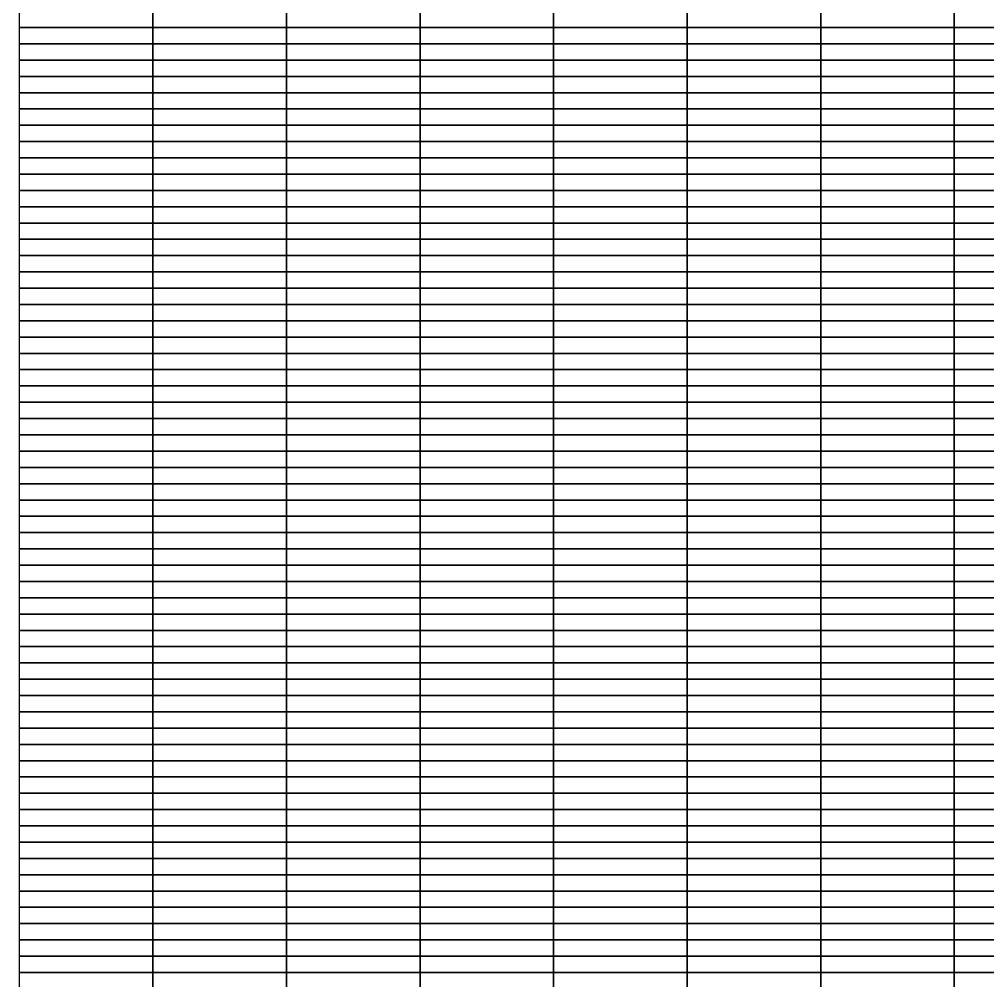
# Model space of a CAD drawing. Header units: metres. Extents: x 0 to 1189, y 5 to 4665.
# Drawn here: x 0 to 297.2, y 2037.5 to 2332.5 of the extents above; entities that cross this region are included whole.
import ezdxf

# ---------------------------------------------------------------- set-up
doc = ezdxf.new("R2010")
doc.units = ezdxf.units.M

msp = doc.modelspace()

# ---------------------------------------------------------------- linework, layer by layer
for points in [[(41, 2330, 9), (0, 2330, 9), (0, 2335, 96.11), (41, 2335, 96.11)], [(82, 2330, 9), (41, 2330, 9), (41, 2335, 96.11), (82, 2335, 96.11)], [(123, 2330, 9), (82, 2330, 9), (82, 2335, 96.11), (123, 2335, 96.11)], [(164, 2330, 9), (123, 2330, 9), (123, 2335, 96.11), (164, 2335, 96.11)], [(205, 2330, -22.9), (164, 2330, 9), (164, 2335, 96.11), (205, 2335, 91.42)], [(246, 2330, -54.8), (205, 2330, -22.9), (205, 2335, 91.42), (246, 2335, 86.73)], [(287, 2330, -54.8), (246, 2330, -54.8), (246, 2335, 86.73), (287, 2335, 86.73)], [(328, 2330, -120.11), (287, 2330, -54.8), (287, 2335, 86.73), (328, 2335, 59.22)], [(41, 2325, 9), (0, 2325, 9), (0, 2330, 9), (41, 2330, 9)], [(82, 2325, 9), (41, 2325, 9), (41, 2330, 9), (82, 2330, 9)], [(123, 2325, 9), (82, 2325, 9), (82, 2330, 9), (123, 2330, 9)], [(164, 2325, 9), (123, 2325, 9), (123, 2330, 9), (164, 2330, 9)], [(205, 2325, -22.9), (164, 2325, 9), (164, 2330, 9), (205, 2330, -22.9)], [(246, 2325, -54.8), (205, 2325, -22.9), (205, 2330, -22.9), (246, 2330, -54.8)], [(287, 2325, -54.8), (246, 2325, -54.8), (246, 2330, -54.8), (287, 2330, -54.8)], [(328, 2325, -120.11), (287, 2325, -54.8), (287, 2330, -54.8), (328, 2330, -120.11)], [(41, 2320, 164.39), (0, 2320, 164.39), (0, 2325, 9), (41, 2325, 9)], [(82, 2320, 164.39), (41, 2320, 164.39), (41, 2325, 9), (82, 2325, 9)], [(123, 2320, 164.39), (82, 2320, 164.39), (82, 2325, 9), (123, 2325, 9)], [(164, 2320, 164.39), (123, 2320, 164.39), (123, 2325, 9), (164, 2325, 9)], [(205, 2320, 101.82), (164, 2320, 164.39), (164, 2325, 9), (205, 2325, -22.9)], [(246, 2320, 39.26), (205, 2320, 101.82), (205, 2325, -22.9), (246, 2325, -54.8)], [(287, 2320, 39.26), (246, 2320, 39.26), (246, 2325, -54.8), (287, 2325, -54.8)], [(328, 2320, -64.13), (287, 2320, 39.26), (287, 2325, -54.8), (328, 2325, -120.11)], [(41, 2315, 164.39), (0, 2315, 164.39), (0, 2320, 164.39), (41, 2320, 164.39)], [(82, 2315, 164.39), (41, 2315, 164.39), (41, 2320, 164.39), (82, 2320, 164.39)], [(123, 2315, 164.39), (82, 2315, 164.39), (82, 2320, 164.39), (123, 2320, 164.39)], [(164, 2315, 164.39), (123, 2315, 164.39), (123, 2320, 164.39), (164, 2320, 164.39)], [(205, 2315, 101.82), (164, 2315, 164.39), (164, 2320, 164.39), (205, 2320, 101.82)], [(246, 2315, 39.26), (205, 2315, 101.82), (205, 2320, 101.82), (246, 2320, 39.26)], [(287, 2315, 39.26), (246, 2315, 39.26), (246, 2320, 39.26), (287, 2320, 39.26)], [(328, 2315, -64.13), (287, 2315, 39.26), (287, 2320, 39.26), (328, 2320, -64.13)], [(41, 2310, 187), (0, 2310, 187), (0, 2315, 164.39), (41, 2315, 164.39)], [(82, 2310, 187), (41, 2310, 187), (41, 2315, 164.39), (82, 2315, 164.39)], [(123, 2310, 187), (82, 2310, 187), (82, 2315, 164.39), (123, 2315, 164.39)], [(164, 2310, 187), (123, 2310, 187), (123, 2315, 164.39), (164, 2315, 164.39)], [(205, 2310, 187), (164, 2310, 187), (164, 2315, 164.39), (205, 2315, 101.82)], [(246, 2310, 187), (205, 2310, 187), (205, 2315, 101.82), (246, 2315, 39.26)], [(287, 2310, 187), (246, 2310, 187), (246, 2315, 39.26), (287, 2315, 39.26)], [(328, 2310, 187), (287, 2310, 187), (287, 2315, 39.26), (328, 2315, -64.13)], [(41, 2305, 187), (0, 2305, 187), (0, 2310, 187), (41, 2310, 187)], [(82, 2305, 187), (41, 2305, 187), (41, 2310, 187), (82, 2310, 187)], [(123, 2305, 187), (82, 2305, 187), (82, 2310, 187), (123, 2310, 187)], [(164, 2305, 187), (123, 2305, 187), (123, 2310, 187), (164, 2310, 187)], [(205, 2305, 187), (164, 2305, 187), (164, 2310, 187), (205, 2310, 187)], [(246, 2305, 187), (205, 2305, 187), (205, 2310, 187), (246, 2310, 187)], [(287, 2305, 187), (246, 2305, 187), (246, 2310, 187), (287, 2310, 187)], [(328, 2305, 187), (287, 2305, 187), (287, 2310, 187), (328, 2310, 187)], [(41, 2300, 187), (0, 2300, 187), (0, 2305, 187), (41, 2305, 187)], [(82, 2300, 187), (41, 2300, 187), (41, 2305, 187), (82, 2305, 187)], [(123, 2300, 187), (82, 2300, 187), (82, 2305, 187), (123, 2305, 187)], [(164, 2300, 187), (123, 2300, 187), (123, 2305, 187), (164, 2305, 187)], [(205, 2300, 187), (164, 2300, 187), (164, 2305, 187), (205, 2305, 187)], [(246, 2300, 187), (205, 2300, 187), (205, 2305, 187), (246, 2305, 187)], [(287, 2300, 187), (246, 2300, 187), (246, 2305, 187), (287, 2305, 187)], [(328, 2300, 187), (287, 2300, 187), (287, 2305, 187), (328, 2305, 187)], [(41, 2295, 187), (0, 2295, 187), (0, 2300, 187), (41, 2300, 187)], [(82, 2295, 187), (41, 2295, 187), (41, 2300, 187), (82, 2300, 187)], [(123, 2295, 187), (82, 2295, 187), (82, 2300, 187), (123, 2300, 187)], [(164, 2295, 187), (123, 2295, 187), (123, 2300, 187), (164, 2300, 187)], [(205, 2295, 187), (164, 2295, 187), (164, 2300, 187), (205, 2300, 187)], [(246, 2295, 187), (205, 2295, 187), (205, 2300, 187), (246, 2300, 187)], [(287, 2295, 187), (246, 2295, 187), (246, 2300, 187), (287, 2300, 187)], [(328, 2295, 187), (287, 2295, 187), (287, 2300, 187), (328, 2300, 187)], [(41, 2290, 187), (0, 2290, 187), (0, 2295, 187), (41, 2295, 187)], [(82, 2290, 187), (41, 2290, 187), (41, 2295, 187), (82, 2295, 187)], [(123, 2290, 187), (82, 2290, 187), (82, 2295, 187), (123, 2295, 187)], [(164, 2290, 187), (123, 2290, 187), (123, 2295, 187), (164, 2295, 187)], [(205, 2290, 187), (164, 2290, 187), (164, 2295, 187), (205, 2295, 187)], [(246, 2290, 187), (205, 2290, 187), (205, 2295, 187), (246, 2295, 187)], [(287, 2290, 187), (246, 2290, 187), (246, 2295, 187), (287, 2295, 187)], [(328, 2290, 187), (287, 2290, 187), (287, 2295, 187), (328, 2295, 187)], [(41, 2285, 187), (0, 2285, 187), (0, 2290, 187), (41, 2290, 187)], [(82, 2285, 187), (41, 2285, 187), (41, 2290, 187), (82, 2290, 187)], [(123, 2285, 187), (82, 2285, 187), (82, 2290, 187), (123, 2290, 187)], [(164, 2285, 187), (123, 2285, 187), (123, 2290, 187), (164, 2290, 187)], [(205, 2285, 187), (164, 2285, 187), (164, 2290, 187), (205, 2290, 187)], [(246, 2285, 187), (205, 2285, 187), (205, 2290, 187), (246, 2290, 187)], [(287, 2285, 187), (246, 2285, 187), (246, 2290, 187), (287, 2290, 187)], [(328, 2285, 187), (287, 2285, 187), (287, 2290, 187), (328, 2290, 187)], [(41, 2280, 187), (0, 2280, 187), (0, 2285, 187), (41, 2285, 187)], [(82, 2280, 187), (41, 2280, 187), (41, 2285, 187), (82, 2285, 187)], [(123, 2280, 187), (82, 2280, 187), (82, 2285, 187), (123, 2285, 187)], [(164, 2280, 187), (123, 2280, 187), (123, 2285, 187), (164, 2285, 187)], [(205, 2280, 187), (164, 2280, 187), (164, 2285, 187), (205, 2285, 187)], [(246, 2280, 187), (205, 2280, 187), (205, 2285, 187), (246, 2285, 187)], [(287, 2280, 187), (246, 2280, 187), (246, 2285, 187), (287, 2285, 187)], [(328, 2280, 187), (287, 2280, 187), (287, 2285, 187), (328, 2285, 187)], [(41, 2275, 187), (0, 2275, 187), (0, 2280, 187), (41, 2280, 187)], [(82, 2275, 187), (41, 2275, 187), (41, 2280, 187), (82, 2280, 187)], [(123, 2275, 187), (82, 2275, 187), (82, 2280, 187), (123, 2280, 187)], [(164, 2275, 187), (123, 2275, 187), (123, 2280, 187), (164, 2280, 187)], [(205, 2275, 187), (164, 2275, 187), (164, 2280, 187), (205, 2280, 187)], [(246, 2275, 187), (205, 2275, 187), (205, 2280, 187), (246, 2280, 187)], [(287, 2275, 187), (246, 2275, 187), (246, 2280, 187), (287, 2280, 187)], [(328, 2275, 187), (287, 2275, 187), (287, 2280, 187), (328, 2280, 187)], [(41, 2270, 187), (0, 2270, 187), (0, 2275, 187), (41, 2275, 187)], [(82, 2270, 187), (41, 2270, 187), (41, 2275, 187), (82, 2275, 187)], [(123, 2270, 187), (82, 2270, 187), (82, 2275, 187), (123, 2275, 187)], [(164, 2270, 187), (123, 2270, 187), (123, 2275, 187), (164, 2275, 187)], [(205, 2270, 187), (164, 2270, 187), (164, 2275, 187), (205, 2275, 187)], [(246, 2270, 187), (205, 2270, 187), (205, 2275, 187), (246, 2275, 187)], [(287, 2270, 187), (246, 2270, 187), (246, 2275, 187), (287, 2275, 187)], [(328, 2270, 187), (287, 2270, 187), (287, 2275, 187), (328, 2275, 187)], [(41, 2265, 187), (0, 2265, 187), (0, 2270, 187), (41, 2270, 187)], [(82, 2265, 187), (41, 2265, 187), (41, 2270, 187), (82, 2270, 187)], [(123, 2265, 187), (82, 2265, 187), (82, 2270, 187), (123, 2270, 187)], [(164, 2265, 187), (123, 2265, 187), (123, 2270, 187), (164, 2270, 187)], [(205, 2265, 187), (164, 2265, 187), (164, 2270, 187), (205, 2270, 187)], [(246, 2265, 187), (205, 2265, 187), (205, 2270, 187), (246, 2270, 187)], [(287, 2265, 187), (246, 2265, 187), (246, 2270, 187), (287, 2270, 187)], [(328, 2265, 187), (287, 2265, 187), (287, 2270, 187), (328, 2270, 187)], [(41, 2260, 187), (0, 2260, 187), (0, 2265, 187), (41, 2265, 187)], [(82, 2260, 187), (41, 2260, 187), (41, 2265, 187), (82, 2265, 187)], [(123, 2260, 187), (82, 2260, 187), (82, 2265, 187), (123, 2265, 187)], [(164, 2260, 187), (123, 2260, 187), (123, 2265, 187), (164, 2265, 187)], [(205, 2260, 187), (164, 2260, 187), (164, 2265, 187), (205, 2265, 187)], [(246, 2260, 187), (205, 2260, 187), (205, 2265, 187), (246, 2265, 187)], [(287, 2260, 187), (246, 2260, 187), (246, 2265, 187), (287, 2265, 187)], [(328, 2260, 187), (287, 2260, 187), (287, 2265, 187), (328, 2265, 187)], [(41, 2255, 187), (0, 2255, 187), (0, 2260, 187), (41, 2260, 187)], [(82, 2255, 187), (41, 2255, 187), (41, 2260, 187), (82, 2260, 187)], [(123, 2255, 187), (82, 2255, 187), (82, 2260, 187), (123, 2260, 187)], [(164, 2255, 187), (123, 2255, 187), (123, 2260, 187), (164, 2260, 187)], [(205, 2255, 187), (164, 2255, 187), (164, 2260, 187), (205, 2260, 187)], [(246, 2255, 187), (205, 2255, 187), (205, 2260, 187), (246, 2260, 187)], [(287, 2255, 187), (246, 2255, 187), (246, 2260, 187), (287, 2260, 187)], [(328, 2255, 187), (287, 2255, 187), (287, 2260, 187), (328, 2260, 187)], [(41, 2250, 187), (0, 2250, 187), (0, 2255, 187), (41, 2255, 187)], [(82, 2250, 187), (41, 2250, 187), (41, 2255, 187), (82, 2255, 187)], [(123, 2250, 187), (82, 2250, 187), (82, 2255, 187), (123, 2255, 187)], [(164, 2250, 187), (123, 2250, 187), (123, 2255, 187), (164, 2255, 187)], [(205, 2250, 187), (164, 2250, 187), (164, 2255, 187), (205, 2255, 187)], [(246, 2250, 187), (205, 2250, 187), (205, 2255, 187), (246, 2255, 187)], [(287, 2250, 187), (246, 2250, 187), (246, 2255, 187), (287, 2255, 187)], [(328, 2250, 187), (287, 2250, 187), (287, 2255, 187), (328, 2255, 187)], [(41, 2245, 187), (0, 2245, 187), (0, 2250, 187), (41, 2250, 187)], [(82, 2245, 187), (41, 2245, 187), (41, 2250, 187), (82, 2250, 187)], [(123, 2245, 187), (82, 2245, 187), (82, 2250, 187), (123, 2250, 187)], [(164, 2245, 187), (123, 2245, 187), (123, 2250, 187), (164, 2250, 187)], [(205, 2245, 187), (164, 2245, 187), (164, 2250, 187), (205, 2250, 187)], [(246, 2245, 187), (205, 2245, 187), (205, 2250, 187), (246, 2250, 187)], [(287, 2245, 187), (246, 2245, 187), (246, 2250, 187), (287, 2250, 187)], [(328, 2245, 187), (287, 2245, 187), (287, 2250, 187), (328, 2250, 187)], [(41, 2240, 187), (0, 2240, 187), (0, 2245, 187), (41, 2245, 187)], [(82, 2240, 187), (41, 2240, 187), (41, 2245, 187), (82, 2245, 187)], [(123, 2240, 187), (82, 2240, 187), (82, 2245, 187), (123, 2245, 187)], [(164, 2240, 187), (123, 2240, 187), (123, 2245, 187), (164, 2245, 187)], [(205, 2240, 187), (164, 2240, 187), (164, 2245, 187), (205, 2245, 187)], [(246, 2240, 187), (205, 2240, 187), (205, 2245, 187), (246, 2245, 187)], [(287, 2240, 187), (246, 2240, 187), (246, 2245, 187), (287, 2245, 187)], [(328, 2240, 187), (287, 2240, 187), (287, 2245, 187), (328, 2245, 187)], [(41, 2235, 187), (0, 2235, 187), (0, 2240, 187), (41, 2240, 187)], [(82, 2235, 187), (41, 2235, 187), (41, 2240, 187), (82, 2240, 187)], [(123, 2235, 187), (82, 2235, 187), (82, 2240, 187), (123, 2240, 187)], [(164, 2235, 187), (123, 2235, 187), (123, 2240, 187), (164, 2240, 187)], [(205, 2235, 187), (164, 2235, 187), (164, 2240, 187), (205, 2240, 187)], [(246, 2235, 187), (205, 2235, 187), (205, 2240, 187), (246, 2240, 187)], [(287, 2235, 187), (246, 2235, 187), (246, 2240, 187), (287, 2240, 187)], [(328, 2235, 187), (287, 2235, 187), (287, 2240, 187), (328, 2240, 187)], [(41, 2230, 187), (0, 2230, 187), (0, 2235, 187), (41, 2235, 187)], [(82, 2230, 187), (41, 2230, 187), (41, 2235, 187), (82, 2235, 187)], [(123, 2230, 187), (82, 2230, 187), (82, 2235, 187), (123, 2235, 187)], [(164, 2230, 187), (123, 2230, 187), (123, 2235, 187), (164, 2235, 187)], [(205, 2230, 187), (164, 2230, 187), (164, 2235, 187), (205, 2235, 187)], [(246, 2230, 187), (205, 2230, 187), (205, 2235, 187), (246, 2235, 187)], [(287, 2230, 187), (246, 2230, 187), (246, 2235, 187), (287, 2235, 187)], [(328, 2230, 187), (287, 2230, 187), (287, 2235, 187), (328, 2235, 187)], [(41, 2225, 187), (0, 2225, 187), (0, 2230, 187), (41, 2230, 187)], [(82, 2225, 187), (41, 2225, 187), (41, 2230, 187), (82, 2230, 187)], [(123, 2225, 187), (82, 2225, 187), (82, 2230, 187), (123, 2230, 187)], [(164, 2225, 187), (123, 2225, 187), (123, 2230, 187), (164, 2230, 187)], [(205, 2225, 187), (164, 2225, 187), (164, 2230, 187), (205, 2230, 187)], [(246, 2225, 187), (205, 2225, 187), (205, 2230, 187), (246, 2230, 187)], [(287, 2225, 187), (246, 2225, 187), (246, 2230, 187), (287, 2230, 187)], [(328, 2225, 187), (287, 2225, 187), (287, 2230, 187), (328, 2230, 187)], [(41, 2220, 187), (0, 2220, 187), (0, 2225, 187), (41, 2225, 187)], [(82, 2220, 187), (41, 2220, 187), (41, 2225, 187), (82, 2225, 187)], [(123, 2220, 187), (82, 2220, 187), (82, 2225, 187), (123, 2225, 187)], [(164, 2220, 187), (123, 2220, 187), (123, 2225, 187), (164, 2225, 187)], [(205, 2220, 187), (164, 2220, 187), (164, 2225, 187), (205, 2225, 187)], [(246, 2220, 187), (205, 2220, 187), (205, 2225, 187), (246, 2225, 187)], [(287, 2220, 187), (246, 2220, 187), (246, 2225, 187), (287, 2225, 187)], [(328, 2220, 187), (287, 2220, 187), (287, 2225, 187), (328, 2225, 187)], [(41, 2215, 187), (0, 2215, 187), (0, 2220, 187), (41, 2220, 187)], [(82, 2215, 187), (41, 2215, 187), (41, 2220, 187), (82, 2220, 187)], [(123, 2215, 187), (82, 2215, 187), (82, 2220, 187), (123, 2220, 187)], [(164, 2215, 187), (123, 2215, 187), (123, 2220, 187), (164, 2220, 187)], [(205, 2215, 187), (164, 2215, 187), (164, 2220, 187), (205, 2220, 187)], [(246, 2215, 187), (205, 2215, 187), (205, 2220, 187), (246, 2220, 187)], [(287, 2215, 187), (246, 2215, 187), (246, 2220, 187), (287, 2220, 187)], [(328, 2215, 187), (287, 2215, 187), (287, 2220, 187), (328, 2220, 187)], [(41, 2210, 187), (0, 2210, 187), (0, 2215, 187), (41, 2215, 187)], [(82, 2210, 187), (41, 2210, 187), (41, 2215, 187), (82, 2215, 187)], [(123, 2210, 187), (82, 2210, 187), (82, 2215, 187), (123, 2215, 187)], [(164, 2210, 187), (123, 2210, 187), (123, 2215, 187), (164, 2215, 187)], [(205, 2210, 187), (164, 2210, 187), (164, 2215, 187), (205, 2215, 187)], [(246, 2210, 187), (205, 2210, 187), (205, 2215, 187), (246, 2215, 187)], [(287, 2210, 187), (246, 2210, 187), (246, 2215, 187), (287, 2215, 187)], [(328, 2210, 187), (287, 2210, 187), (287, 2215, 187), (328, 2215, 187)], [(41, 2205, 187), (0, 2205, 187), (0, 2210, 187), (41, 2210, 187)], [(82, 2205, 187), (41, 2205, 187), (41, 2210, 187), (82, 2210, 187)], [(123, 2205, 187), (82, 2205, 187), (82, 2210, 187), (123, 2210, 187)], [(164, 2205, 187), (123, 2205, 187), (123, 2210, 187), (164, 2210, 187)], [(205, 2205, 187), (164, 2205, 187), (164, 2210, 187), (205, 2210, 187)], [(246, 2205, 187), (205, 2205, 187), (205, 2210, 187), (246, 2210, 187)], [(287, 2205, 187), (246, 2205, 187), (246, 2210, 187), (287, 2210, 187)], [(328, 2205, 187), (287, 2205, 187), (287, 2210, 187), (328, 2210, 187)], [(41, 2200, 187), (0, 2200, 187), (0, 2205, 187), (41, 2205, 187)], [(82, 2200, 187), (41, 2200, 187), (41, 2205, 187), (82, 2205, 187)], [(123, 2200, 187), (82, 2200, 187), (82, 2205, 187), (123, 2205, 187)], [(164, 2200, 187), (123, 2200, 187), (123, 2205, 187), (164, 2205, 187)], [(205, 2200, 187), (164, 2200, 187), (164, 2205, 187), (205, 2205, 187)], [(246, 2200, 187), (205, 2200, 187), (205, 2205, 187), (246, 2205, 187)], [(287, 2200, 187), (246, 2200, 187), (246, 2205, 187), (287, 2205, 187)], [(328, 2200, 187), (287, 2200, 187), (287, 2205, 187), (328, 2205, 187)], [(41, 2195, 187), (0, 2195, 187), (0, 2200, 187), (41, 2200, 187)], [(82, 2195, 187), (41, 2195, 187), (41, 2200, 187), (82, 2200, 187)], [(123, 2195, 187), (82, 2195, 187), (82, 2200, 187), (123, 2200, 187)], [(164, 2195, 187), (123, 2195, 187), (123, 2200, 187), (164, 2200, 187)], [(205, 2195, 187), (164, 2195, 187), (164, 2200, 187), (205, 2200, 187)], [(246, 2195, 187), (205, 2195, 187), (205, 2200, 187), (246, 2200, 187)], [(287, 2195, 187), (246, 2195, 187), (246, 2200, 187), (287, 2200, 187)], [(328, 2195, 187), (287, 2195, 187), (287, 2200, 187), (328, 2200, 187)], [(41, 2190, 187), (0, 2190, 187), (0, 2195, 187), (41, 2195, 187)], [(82, 2190, 187), (41, 2190, 187), (41, 2195, 187), (82, 2195, 187)], [(123, 2190, 187), (82, 2190, 187), (82, 2195, 187), (123, 2195, 187)], [(164, 2190, 187), (123, 2190, 187), (123, 2195, 187), (164, 2195, 187)], [(205, 2190, 187), (164, 2190, 187), (164, 2195, 187), (205, 2195, 187)], [(246, 2190, 187), (205, 2190, 187), (205, 2195, 187), (246, 2195, 187)], [(287, 2190, 187), (246, 2190, 187), (246, 2195, 187), (287, 2195, 187)], [(328, 2190, 187), (287, 2190, 187), (287, 2195, 187), (328, 2195, 187)], [(41, 2185, 187), (0, 2185, 187), (0, 2190, 187), (41, 2190, 187)], [(82, 2185, 187), (41, 2185, 187), (41, 2190, 187), (82, 2190, 187)], [(123, 2185, 187), (82, 2185, 187), (82, 2190, 187), (123, 2190, 187)], [(164, 2185, 187), (123, 2185, 187), (123, 2190, 187), (164, 2190, 187)], [(205, 2185, 187), (164, 2185, 187), (164, 2190, 187), (205, 2190, 187)], [(246, 2185, 187), (205, 2185, 187), (205, 2190, 187), (246, 2190, 187)], [(287, 2185, 187), (246, 2185, 187), (246, 2190, 187), (287, 2190, 187)], [(328, 2185, 187), (287, 2185, 187), (287, 2190, 187), (328, 2190, 187)], [(41, 2180, 187), (0, 2180, 187), (0, 2185, 187), (41, 2185, 187)], [(82, 2180, 187), (41, 2180, 187), (41, 2185, 187), (82, 2185, 187)], [(123, 2180, 187), (82, 2180, 187), (82, 2185, 187), (123, 2185, 187)], [(164, 2180, 187), (123, 2180, 187), (123, 2185, 187), (164, 2185, 187)], [(205, 2180, 187), (164, 2180, 187), (164, 2185, 187), (205, 2185, 187)], [(246, 2180, 187), (205, 2180, 187), (205, 2185, 187), (246, 2185, 187)], [(287, 2180, 187), (246, 2180, 187), (246, 2185, 187), (287, 2185, 187)], [(328, 2180, 187), (287, 2180, 187), (287, 2185, 187), (328, 2185, 187)], [(41, 2175, 187), (0, 2175, 187), (0, 2180, 187), (41, 2180, 187)], [(82, 2175, 187), (41, 2175, 187), (41, 2180, 187), (82, 2180, 187)], [(123, 2175, 187), (82, 2175, 187), (82, 2180, 187), (123, 2180, 187)], [(164, 2175, 187), (123, 2175, 187), (123, 2180, 187), (164, 2180, 187)], [(205, 2175, 187), (164, 2175, 187), (164, 2180, 187), (205, 2180, 187)], [(246, 2175, 187), (205, 2175, 187), (205, 2180, 187), (246, 2180, 187)], [(287, 2175, 187), (246, 2175, 187), (246, 2180, 187), (287, 2180, 187)], [(328, 2175, 187), (287, 2175, 187), (287, 2180, 187), (328, 2180, 187)], [(41, 2170, 187), (0, 2170, 187), (0, 2175, 187), (41, 2175, 187)], [(82, 2170, 187), (41, 2170, 187), (41, 2175, 187), (82, 2175, 187)], [(123, 2170, 187), (82, 2170, 187), (82, 2175, 187), (123, 2175, 187)], [(164, 2170, 187), (123, 2170, 187), (123, 2175, 187), (164, 2175, 187)], [(205, 2170, 187), (164, 2170, 187), (164, 2175, 187), (205, 2175, 187)], [(246, 2170, 187), (205, 2170, 187), (205, 2175, 187), (246, 2175, 187)], [(287, 2170, 187), (246, 2170, 187), (246, 2175, 187), (287, 2175, 187)], [(328, 2170, 187), (287, 2170, 187), (287, 2175, 187), (328, 2175, 187)], [(41, 2165, 187), (0, 2165, 187), (0, 2170, 187), (41, 2170, 187)], [(82, 2165, 187), (41, 2165, 187), (41, 2170, 187), (82, 2170, 187)], [(123, 2165, 187), (82, 2165, 187), (82, 2170, 187), (123, 2170, 187)], [(164, 2165, 187), (123, 2165, 187), (123, 2170, 187), (164, 2170, 187)], [(205, 2165, 187), (164, 2165, 187), (164, 2170, 187), (205, 2170, 187)], [(246, 2165, 187), (205, 2165, 187), (205, 2170, 187), (246, 2170, 187)], [(287, 2165, 187), (246, 2165, 187), (246, 2170, 187), (287, 2170, 187)], [(328, 2165, 187), (287, 2165, 187), (287, 2170, 187), (328, 2170, 187)], [(41, 2160, 187), (0, 2160, 187), (0, 2165, 187), (41, 2165, 187)], [(82, 2160, 187), (41, 2160, 187), (41, 2165, 187), (82, 2165, 187)], [(123, 2160, 187), (82, 2160, 187), (82, 2165, 187), (123, 2165, 187)], [(164, 2160, 187), (123, 2160, 187), (123, 2165, 187), (164, 2165, 187)], [(205, 2160, 187), (164, 2160, 187), (164, 2165, 187), (205, 2165, 187)], [(246, 2160, 187), (205, 2160, 187), (205, 2165, 187), (246, 2165, 187)], [(287, 2160, 187), (246, 2160, 187), (246, 2165, 187), (287, 2165, 187)], [(328, 2160, 187), (287, 2160, 187), (287, 2165, 187), (328, 2165, 187)], [(41, 2155, 187), (0, 2155, 187), (0, 2160, 187), (41, 2160, 187)], [(82, 2155, 187), (41, 2155, 187), (41, 2160, 187), (82, 2160, 187)], [(123, 2155, 187), (82, 2155, 187), (82, 2160, 187), (123, 2160, 187)], [(164, 2155, 187), (123, 2155, 187), (123, 2160, 187), (164, 2160, 187)], [(205, 2155, 187), (164, 2155, 187), (164, 2160, 187), (205, 2160, 187)], [(246, 2155, 187), (205, 2155, 187), (205, 2160, 187), (246, 2160, 187)], [(287, 2155, 187), (246, 2155, 187), (246, 2160, 187), (287, 2160, 187)], [(328, 2155, 187), (287, 2155, 187), (287, 2160, 187), (328, 2160, 187)], [(41, 2150, 187), (0, 2150, 187), (0, 2155, 187), (41, 2155, 187)], [(82, 2150, 187), (41, 2150, 187), (41, 2155, 187), (82, 2155, 187)], [(123, 2150, 187), (82, 2150, 187), (82, 2155, 187), (123, 2155, 187)], [(164, 2150, 187), (123, 2150, 187), (123, 2155, 187), (164, 2155, 187)], [(205, 2150, 187), (164, 2150, 187), (164, 2155, 187), (205, 2155, 187)], [(246, 2150, 187), (205, 2150, 187), (205, 2155, 187), (246, 2155, 187)], [(287, 2150, 187), (246, 2150, 187), (246, 2155, 187), (287, 2155, 187)], [(328, 2150, 187), (287, 2150, 187), (287, 2155, 187), (328, 2155, 187)], [(41, 2145, 187), (0, 2145, 187), (0, 2150, 187), (41, 2150, 187)], [(82, 2145, 187), (41, 2145, 187), (41, 2150, 187), (82, 2150, 187)], [(123, 2145, 187), (82, 2145, 187), (82, 2150, 187), (123, 2150, 187)], [(164, 2145, 187), (123, 2145, 187), (123, 2150, 187), (164, 2150, 187)], [(205, 2145, 187), (164, 2145, 187), (164, 2150, 187), (205, 2150, 187)], [(246, 2145, 187), (205, 2145, 187), (205, 2150, 187), (246, 2150, 187)], [(287, 2145, 187), (246, 2145, 187), (246, 2150, 187), (287, 2150, 187)], [(328, 2145, 187), (287, 2145, 187), (287, 2150, 187), (328, 2150, 187)], [(41, 2140, 187), (0, 2140, 187), (0, 2145, 187), (41, 2145, 187)], [(82, 2140, 187), (41, 2140, 187), (41, 2145, 187), (82, 2145, 187)], [(123, 2140, 187), (82, 2140, 187), (82, 2145, 187), (123, 2145, 187)], [(164, 2140, 187), (123, 2140, 187), (123, 2145, 187), (164, 2145, 187)], [(205, 2140, 187), (164, 2140, 187), (164, 2145, 187), (205, 2145, 187)], [(246, 2140, 187), (205, 2140, 187), (205, 2145, 187), (246, 2145, 187)], [(287, 2140, 187), (246, 2140, 187), (246, 2145, 187), (287, 2145, 187)], [(328, 2140, 187), (287, 2140, 187), (287, 2145, 187), (328, 2145, 187)], [(41, 2135, 187), (0, 2135, 187), (0, 2140, 187), (41, 2140, 187)], [(82, 2135, 187), (41, 2135, 187), (41, 2140, 187), (82, 2140, 187)], [(123, 2135, 187), (82, 2135, 187), (82, 2140, 187), (123, 2140, 187)], [(164, 2135, 187), (123, 2135, 187), (123, 2140, 187), (164, 2140, 187)], [(205, 2135, 187), (164, 2135, 187), (164, 2140, 187), (205, 2140, 187)], [(246, 2135, 187), (205, 2135, 187), (205, 2140, 187), (246, 2140, 187)], [(287, 2135, 187), (246, 2135, 187), (246, 2140, 187), (287, 2140, 187)], [(328, 2135, 187), (287, 2135, 187), (287, 2140, 187), (328, 2140, 187)], [(41, 2130, 187), (0, 2130, 187), (0, 2135, 187), (41, 2135, 187)], [(82, 2130, 187), (41, 2130, 187), (41, 2135, 187), (82, 2135, 187)], [(123, 2130, 187), (82, 2130, 187), (82, 2135, 187), (123, 2135, 187)], [(164, 2130, 187), (123, 2130, 187), (123, 2135, 187), (164, 2135, 187)], [(205, 2130, 187), (164, 2130, 187), (164, 2135, 187), (205, 2135, 187)], [(246, 2130, 187), (205, 2130, 187), (205, 2135, 187), (246, 2135, 187)], [(287, 2130, 187), (246, 2130, 187), (246, 2135, 187), (287, 2135, 187)], [(328, 2130, 187), (287, 2130, 187), (287, 2135, 187), (328, 2135, 187)], [(41, 2125, 187), (0, 2125, 187), (0, 2130, 187), (41, 2130, 187)], [(82, 2125, 187), (41, 2125, 187), (41, 2130, 187), (82, 2130, 187)], [(123, 2125, 187), (82, 2125, 187), (82, 2130, 187), (123, 2130, 187)], [(164, 2125, 187), (123, 2125, 187), (123, 2130, 187), (164, 2130, 187)], [(205, 2125, 187), (164, 2125, 187), (164, 2130, 187), (205, 2130, 187)], [(246, 2125, 187), (205, 2125, 187), (205, 2130, 187), (246, 2130, 187)], [(287, 2125, 187), (246, 2125, 187), (246, 2130, 187), (287, 2130, 187)], [(328, 2125, 187), (287, 2125, 187), (287, 2130, 187), (328, 2130, 187)], [(41, 2120, 187), (0, 2120, 187), (0, 2125, 187), (41, 2125, 187)], [(82, 2120, 187), (41, 2120, 187), (41, 2125, 187), (82, 2125, 187)], [(123, 2120, 187), (82, 2120, 187), (82, 2125, 187), (123, 2125, 187)], [(164, 2120, 187), (123, 2120, 187), (123, 2125, 187), (164, 2125, 187)], [(205, 2120, 187), (164, 2120, 187), (164, 2125, 187), (205, 2125, 187)], [(246, 2120, 187), (205, 2120, 187), (205, 2125, 187), (246, 2125, 187)], [(287, 2120, 187), (246, 2120, 187), (246, 2125, 187), (287, 2125, 187)], [(328, 2120, 187), (287, 2120, 187), (287, 2125, 187), (328, 2125, 187)], [(41, 2115, 187), (0, 2115, 187), (0, 2120, 187), (41, 2120, 187)], [(82, 2115, 187), (41, 2115, 187), (41, 2120, 187), (82, 2120, 187)], [(123, 2115, 187), (82, 2115, 187), (82, 2120, 187), (123, 2120, 187)], [(164, 2115, 187), (123, 2115, 187), (123, 2120, 187), (164, 2120, 187)], [(205, 2115, 187), (164, 2115, 187), (164, 2120, 187), (205, 2120, 187)], [(246, 2115, 187), (205, 2115, 187), (205, 2120, 187), (246, 2120, 187)], [(287, 2115, 187), (246, 2115, 187), (246, 2120, 187), (287, 2120, 187)], [(328, 2115, 187), (287, 2115, 187), (287, 2120, 187), (328, 2120, 187)], [(41, 2110, 187), (0, 2110, 187), (0, 2115, 187), (41, 2115, 187)], [(82, 2110, 187), (41, 2110, 187), (41, 2115, 187), (82, 2115, 187)], [(123, 2110, 187), (82, 2110, 187), (82, 2115, 187), (123, 2115, 187)], [(164, 2110, 187), (123, 2110, 187), (123, 2115, 187), (164, 2115, 187)], [(205, 2110, 187), (164, 2110, 187), (164, 2115, 187), (205, 2115, 187)], [(246, 2110, 187), (205, 2110, 187), (205, 2115, 187), (246, 2115, 187)], [(287, 2110, 187), (246, 2110, 187), (246, 2115, 187), (287, 2115, 187)], [(328, 2110, 187), (287, 2110, 187), (287, 2115, 187), (328, 2115, 187)], [(41, 2105, 187), (0, 2105, 187), (0, 2110, 187), (41, 2110, 187)], [(82, 2105, 187), (41, 2105, 187), (41, 2110, 187), (82, 2110, 187)], [(123, 2105, 187), (82, 2105, 187), (82, 2110, 187), (123, 2110, 187)], [(164, 2105, 187), (123, 2105, 187), (123, 2110, 187), (164, 2110, 187)], [(205, 2105, 187), (164, 2105, 187), (164, 2110, 187), (205, 2110, 187)], [(246, 2105, 187), (205, 2105, 187), (205, 2110, 187), (246, 2110, 187)], [(287, 2105, 187), (246, 2105, 187), (246, 2110, 187), (287, 2110, 187)], [(328, 2105, 187), (287, 2105, 187), (287, 2110, 187), (328, 2110, 187)], [(41, 2100, 187), (0, 2100, 187), (0, 2105, 187), (41, 2105, 187)], [(82, 2100, 187), (41, 2100, 187), (41, 2105, 187), (82, 2105, 187)], [(123, 2100, 187), (82, 2100, 187), (82, 2105, 187), (123, 2105, 187)], [(164, 2100, 187), (123, 2100, 187), (123, 2105, 187), (164, 2105, 187)], [(205, 2100, 187), (164, 2100, 187), (164, 2105, 187), (205, 2105, 187)], [(246, 2100, 187), (205, 2100, 187), (205, 2105, 187), (246, 2105, 187)], [(287, 2100, 187), (246, 2100, 187), (246, 2105, 187), (287, 2105, 187)], [(328, 2100, 187), (287, 2100, 187), (287, 2105, 187), (328, 2105, 187)], [(41, 2095, 187), (0, 2095, 187), (0, 2100, 187), (41, 2100, 187)], [(82, 2095, 187), (41, 2095, 187), (41, 2100, 187), (82, 2100, 187)], [(123, 2095, 187), (82, 2095, 187), (82, 2100, 187), (123, 2100, 187)], [(164, 2095, 187), (123, 2095, 187), (123, 2100, 187), (164, 2100, 187)], [(205, 2095, 187), (164, 2095, 187), (164, 2100, 187), (205, 2100, 187)], [(246, 2095, 187), (205, 2095, 187), (205, 2100, 187), (246, 2100, 187)], [(287, 2095, 187), (246, 2095, 187), (246, 2100, 187), (287, 2100, 187)], [(328, 2095, 187), (287, 2095, 187), (287, 2100, 187), (328, 2100, 187)], [(41, 2090, 187), (0, 2090, 187), (0, 2095, 187), (41, 2095, 187)], [(82, 2090, 187), (41, 2090, 187), (41, 2095, 187), (82, 2095, 187)], [(123, 2090, 187), (82, 2090, 187), (82, 2095, 187), (123, 2095, 187)], [(164, 2090, 187), (123, 2090, 187), (123, 2095, 187), (164, 2095, 187)], [(205, 2090, 187), (164, 2090, 187), (164, 2095, 187), (205, 2095, 187)], [(246, 2090, 187), (205, 2090, 187), (205, 2095, 187), (246, 2095, 187)], [(287, 2090, 187), (246, 2090, 187), (246, 2095, 187), (287, 2095, 187)], [(328, 2090, 187), (287, 2090, 187), (287, 2095, 187), (328, 2095, 187)], [(41, 2085, 187), (0, 2085, 187), (0, 2090, 187), (41, 2090, 187)], [(82, 2085, 187), (41, 2085, 187), (41, 2090, 187), (82, 2090, 187)], [(123, 2085, 187), (82, 2085, 187), (82, 2090, 187), (123, 2090, 187)], [(164, 2085, 187), (123, 2085, 187), (123, 2090, 187), (164, 2090, 187)], [(205, 2085, 187), (164, 2085, 187), (164, 2090, 187), (205, 2090, 187)], [(246, 2085, 187), (205, 2085, 187), (205, 2090, 187), (246, 2090, 187)], [(287, 2085, 187), (246, 2085, 187), (246, 2090, 187), (287, 2090, 187)], [(328, 2085, 187), (287, 2085, 187), (287, 2090, 187), (328, 2090, 187)], [(41, 2080, 187), (0, 2080, 187), (0, 2085, 187), (41, 2085, 187)], [(82, 2080, 187), (41, 2080, 187), (41, 2085, 187), (82, 2085, 187)], [(123, 2080, 187), (82, 2080, 187), (82, 2085, 187), (123, 2085, 187)], [(164, 2080, 187), (123, 2080, 187), (123, 2085, 187), (164, 2085, 187)], [(205, 2080, 187), (164, 2080, 187), (164, 2085, 187), (205, 2085, 187)], [(246, 2080, 187), (205, 2080, 187), (205, 2085, 187), (246, 2085, 187)], [(287, 2080, 187), (246, 2080, 187), (246, 2085, 187), (287, 2085, 187)], [(328, 2080, 187), (287, 2080, 187), (287, 2085, 187), (328, 2085, 187)], [(41, 2075, 187), (0, 2075, 187), (0, 2080, 187), (41, 2080, 187)], [(82, 2075, 187), (41, 2075, 187), (41, 2080, 187), (82, 2080, 187)], [(123, 2075, 187), (82, 2075, 187), (82, 2080, 187), (123, 2080, 187)], [(164, 2075, 187), (123, 2075, 187), (123, 2080, 187), (164, 2080, 187)], [(205, 2075, 187), (164, 2075, 187), (164, 2080, 187), (205, 2080, 187)], [(246, 2075, 187), (205, 2075, 187), (205, 2080, 187), (246, 2080, 187)], [(287, 2075, 187), (246, 2075, 187), (246, 2080, 187), (287, 2080, 187)], [(328, 2075, 187), (287, 2075, 187), (287, 2080, 187), (328, 2080, 187)], [(41, 2070, 187), (0, 2070, 187), (0, 2075, 187), (41, 2075, 187)], [(82, 2070, 187), (41, 2070, 187), (41, 2075, 187), (82, 2075, 187)], [(123, 2070, 187), (82, 2070, 187), (82, 2075, 187), (123, 2075, 187)], [(164, 2070, 187), (123, 2070, 187), (123, 2075, 187), (164, 2075, 187)], [(205, 2070, 187), (164, 2070, 187), (164, 2075, 187), (205, 2075, 187)], [(246, 2070, 187), (205, 2070, 187), (205, 2075, 187), (246, 2075, 187)], [(287, 2070, 187), (246, 2070, 187), (246, 2075, 187), (287, 2075, 187)], [(328, 2070, 187), (287, 2070, 187), (287, 2075, 187), (328, 2075, 187)], [(41, 2065, 187), (0, 2065, 187), (0, 2070, 187), (41, 2070, 187)], [(82, 2065, 187), (41, 2065, 187), (41, 2070, 187), (82, 2070, 187)], [(123, 2065, 187), (82, 2065, 187), (82, 2070, 187), (123, 2070, 187)], [(164, 2065, 187), (123, 2065, 187), (123, 2070, 187), (164, 2070, 187)], [(205, 2065, 187), (164, 2065, 187), (164, 2070, 187), (205, 2070, 187)], [(246, 2065, 187), (205, 2065, 187), (205, 2070, 187), (246, 2070, 187)], [(287, 2065, 187), (246, 2065, 187), (246, 2070, 187), (287, 2070, 187)], [(328, 2065, 187), (287, 2065, 187), (287, 2070, 187), (328, 2070, 187)], [(41, 2060, 187), (0, 2060, 187), (0, 2065, 187), (41, 2065, 187)], [(82, 2060, 187), (41, 2060, 187), (41, 2065, 187), (82, 2065, 187)], [(123, 2060, 187), (82, 2060, 187), (82, 2065, 187), (123, 2065, 187)], [(164, 2060, 187), (123, 2060, 187), (123, 2065, 187), (164, 2065, 187)], [(205, 2060, 187), (164, 2060, 187), (164, 2065, 187), (205, 2065, 187)], [(246, 2060, 187), (205, 2060, 187), (205, 2065, 187), (246, 2065, 187)], [(287, 2060, 187), (246, 2060, 187), (246, 2065, 187), (287, 2065, 187)], [(328, 2060, 187), (287, 2060, 187), (287, 2065, 187), (328, 2065, 187)], [(41, 2055, 187), (0, 2055, 187), (0, 2060, 187), (41, 2060, 187)], [(82, 2055, 187), (41, 2055, 187), (41, 2060, 187), (82, 2060, 187)], [(123, 2055, 187), (82, 2055, 187), (82, 2060, 187), (123, 2060, 187)], [(164, 2055, 187), (123, 2055, 187), (123, 2060, 187), (164, 2060, 187)], [(205, 2055, 187), (164, 2055, 187), (164, 2060, 187), (205, 2060, 187)], [(246, 2055, 187), (205, 2055, 187), (205, 2060, 187), (246, 2060, 187)], [(287, 2055, 187), (246, 2055, 187), (246, 2060, 187), (287, 2060, 187)], [(328, 2055, 187), (287, 2055, 187), (287, 2060, 187), (328, 2060, 187)], [(41, 2050, 187), (0, 2050, 187), (0, 2055, 187), (41, 2055, 187)], [(82, 2050, 187), (41, 2050, 187), (41, 2055, 187), (82, 2055, 187)], [(123, 2050, 187), (82, 2050, 187), (82, 2055, 187), (123, 2055, 187)], [(164, 2050, 187), (123, 2050, 187), (123, 2055, 187), (164, 2055, 187)], [(205, 2050, 187), (164, 2050, 187), (164, 2055, 187), (205, 2055, 187)], [(246, 2050, 187), (205, 2050, 187), (205, 2055, 187), (246, 2055, 187)], [(287, 2050, 187), (246, 2050, 187), (246, 2055, 187), (287, 2055, 187)], [(328, 2050, 187), (287, 2050, 187), (287, 2055, 187), (328, 2055, 187)], [(41, 2045, 187), (0, 2045, 187), (0, 2050, 187), (41, 2050, 187)], [(82, 2045, 187), (41, 2045, 187), (41, 2050, 187), (82, 2050, 187)], [(123, 2045, 187), (82, 2045, 187), (82, 2050, 187), (123, 2050, 187)], [(164, 2045, 187), (123, 2045, 187), (123, 2050, 187), (164, 2050, 187)], [(205, 2045, 187), (164, 2045, 187), (164, 2050, 187), (205, 2050, 187)], [(246, 2045, 187), (205, 2045, 187), (205, 2050, 187), (246, 2050, 187)], [(287, 2045, 187), (246, 2045, 187), (246, 2050, 187), (287, 2050, 187)], [(328, 2045, 187), (287, 2045, 187), (287, 2050, 187), (328, 2050, 187)], [(41, 2040, 187), (0, 2040, 187), (0, 2045, 187), (41, 2045, 187)], [(82, 2040, 187), (41, 2040, 187), (41, 2045, 187), (82, 2045, 187)], [(123, 2040, 187), (82, 2040, 187), (82, 2045, 187), (123, 2045, 187)], [(164, 2040, 187), (123, 2040, 187), (123, 2045, 187), (164, 2045, 187)], [(205, 2040, 187), (164, 2040, 187), (164, 2045, 187), (205, 2045, 187)], [(246, 2040, 187), (205, 2040, 187), (205, 2045, 187), (246, 2045, 187)], [(287, 2040, 187), (246, 2040, 187), (246, 2045, 187), (287, 2045, 187)], [(328, 2040, 187), (287, 2040, 187), (287, 2045, 187), (328, 2045, 187)], [(41, 2035, 187), (0, 2035, 187), (0, 2040, 187), (41, 2040, 187)], [(82, 2035, 187), (41, 2035, 187), (41, 2040, 187), (82, 2040, 187)], [(123, 2035, 187), (82, 2035, 187), (82, 2040, 187), (123, 2040, 187)], [(164, 2035, 187), (123, 2035, 187), (123, 2040, 187), (164, 2040, 187)], [(205, 2035, 187), (164, 2035, 187), (164, 2040, 187), (205, 2040, 187)], [(246, 2035, 187), (205, 2035, 187), (205, 2040, 187), (246, 2040, 187)], [(287, 2035, 187), (246, 2035, 187), (246, 2040, 187), (287, 2040, 187)], [(328, 2035, 187), (287, 2035, 187), (287, 2040, 187), (328, 2040, 187)]]:
    msp.add_3dface(points)

doc.saveas('drawing.dxf')
